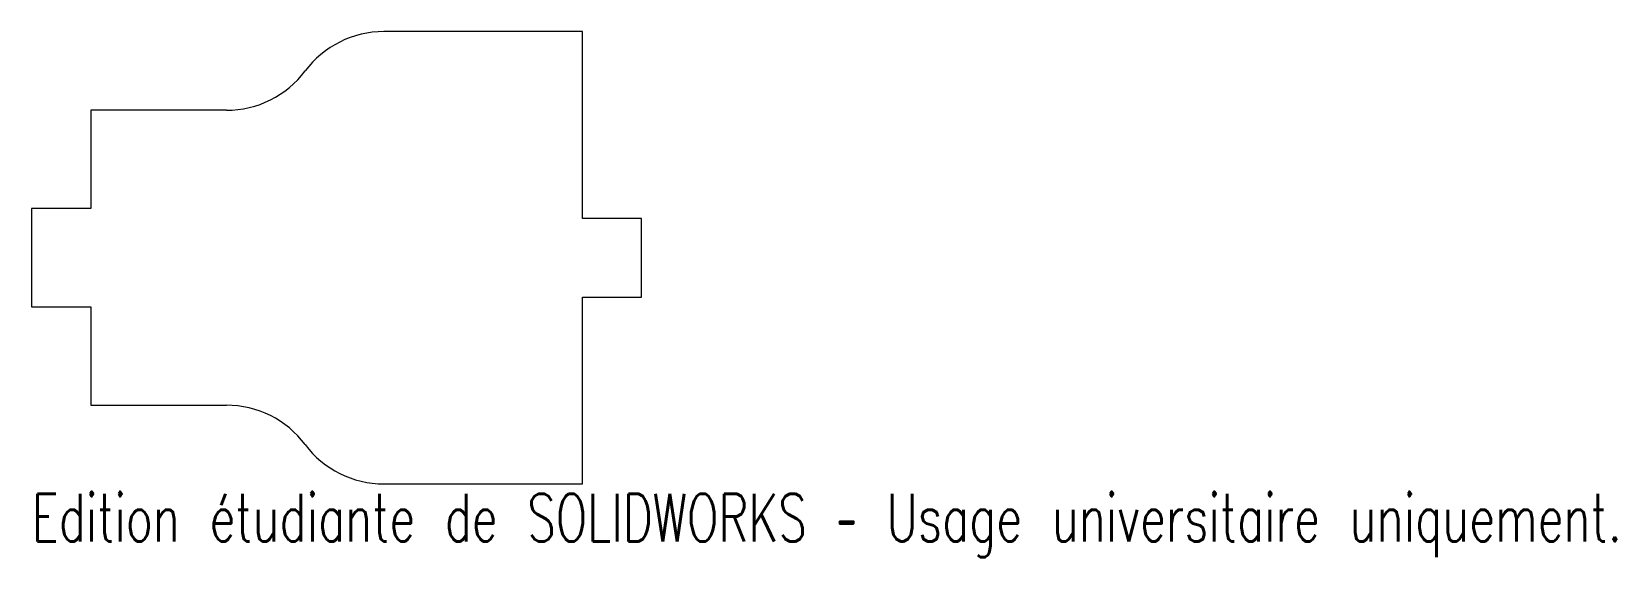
# Model space of a CAD drawing. Header units: millimetres. Extents: x -28 to 133, y -27 to 26.
import ezdxf

# ---------------------------------------------------------------- set-up
doc = ezdxf.new("R2010")
doc.units = ezdxf.units.MM
doc.styles.add('SLDTEXTSTYLE0', font='TXT', dxfattribs={"width": 0.7, "bigfont": 'bigfont'})

msp = doc.modelspace()

# ---------------------------------------------------------------- linework, layer by layer
at = {"color": 7, "linetype": 'Continuous', "lineweight": 15}
for p, q in [((27.73, 26.07), (7.53, 26.07)), ((27.73, 7.07), (27.73, 26.07)), ((-8.47, 18.07), (-22.27, 18.07)), ((-22.27, 18.07), (-22.27, 8.07)), ((-28.27, 8.07), (-28.27, -1.93)), ((-22.27, 8.07), (-28.27, 8.07)), ((33.73, 7.07), (27.73, 7.07)), ((33.73, -0.93), (33.73, 7.07)), ((27.73, -0.93), (33.73, -0.93)), ((27.73, -19.93), (27.73, -0.93)), ((-28.27, -1.93), (-22.27, -1.93)), ((-22.27, -1.93), (-22.27, -11.93)), ((-22.27, -11.93), (-8.47, -11.93)), ((7.53, -19.93), (27.73, -19.93))]:
    msp.add_line(p, q, dxfattribs=at)
for centre, start, end in [((7.53, 16.07), 90, 143.1301), ((-8.47, 28.07), 270, 323.1301), ((-8.47, -21.93), 36.8699, 90), ((7.53, -9.93), 216.8699, 270)]:
    msp.add_arc(centre, 10, start, end, dxfattribs=at)

# ---------------------------------------------------------------- texts
at = {"color": 7, "linetype": 'Continuous', "insert": (-28.27, -20.95), "char_height": 4.8336, "attachment_point": 1, "style": 'SLDTEXTSTYLE0'}
msp.add_mtext('Edition étudiante de SOLIDWORKS – Usage universitaire uniquement.', dxfattribs=at)

doc.saveas('drawing.dxf')
